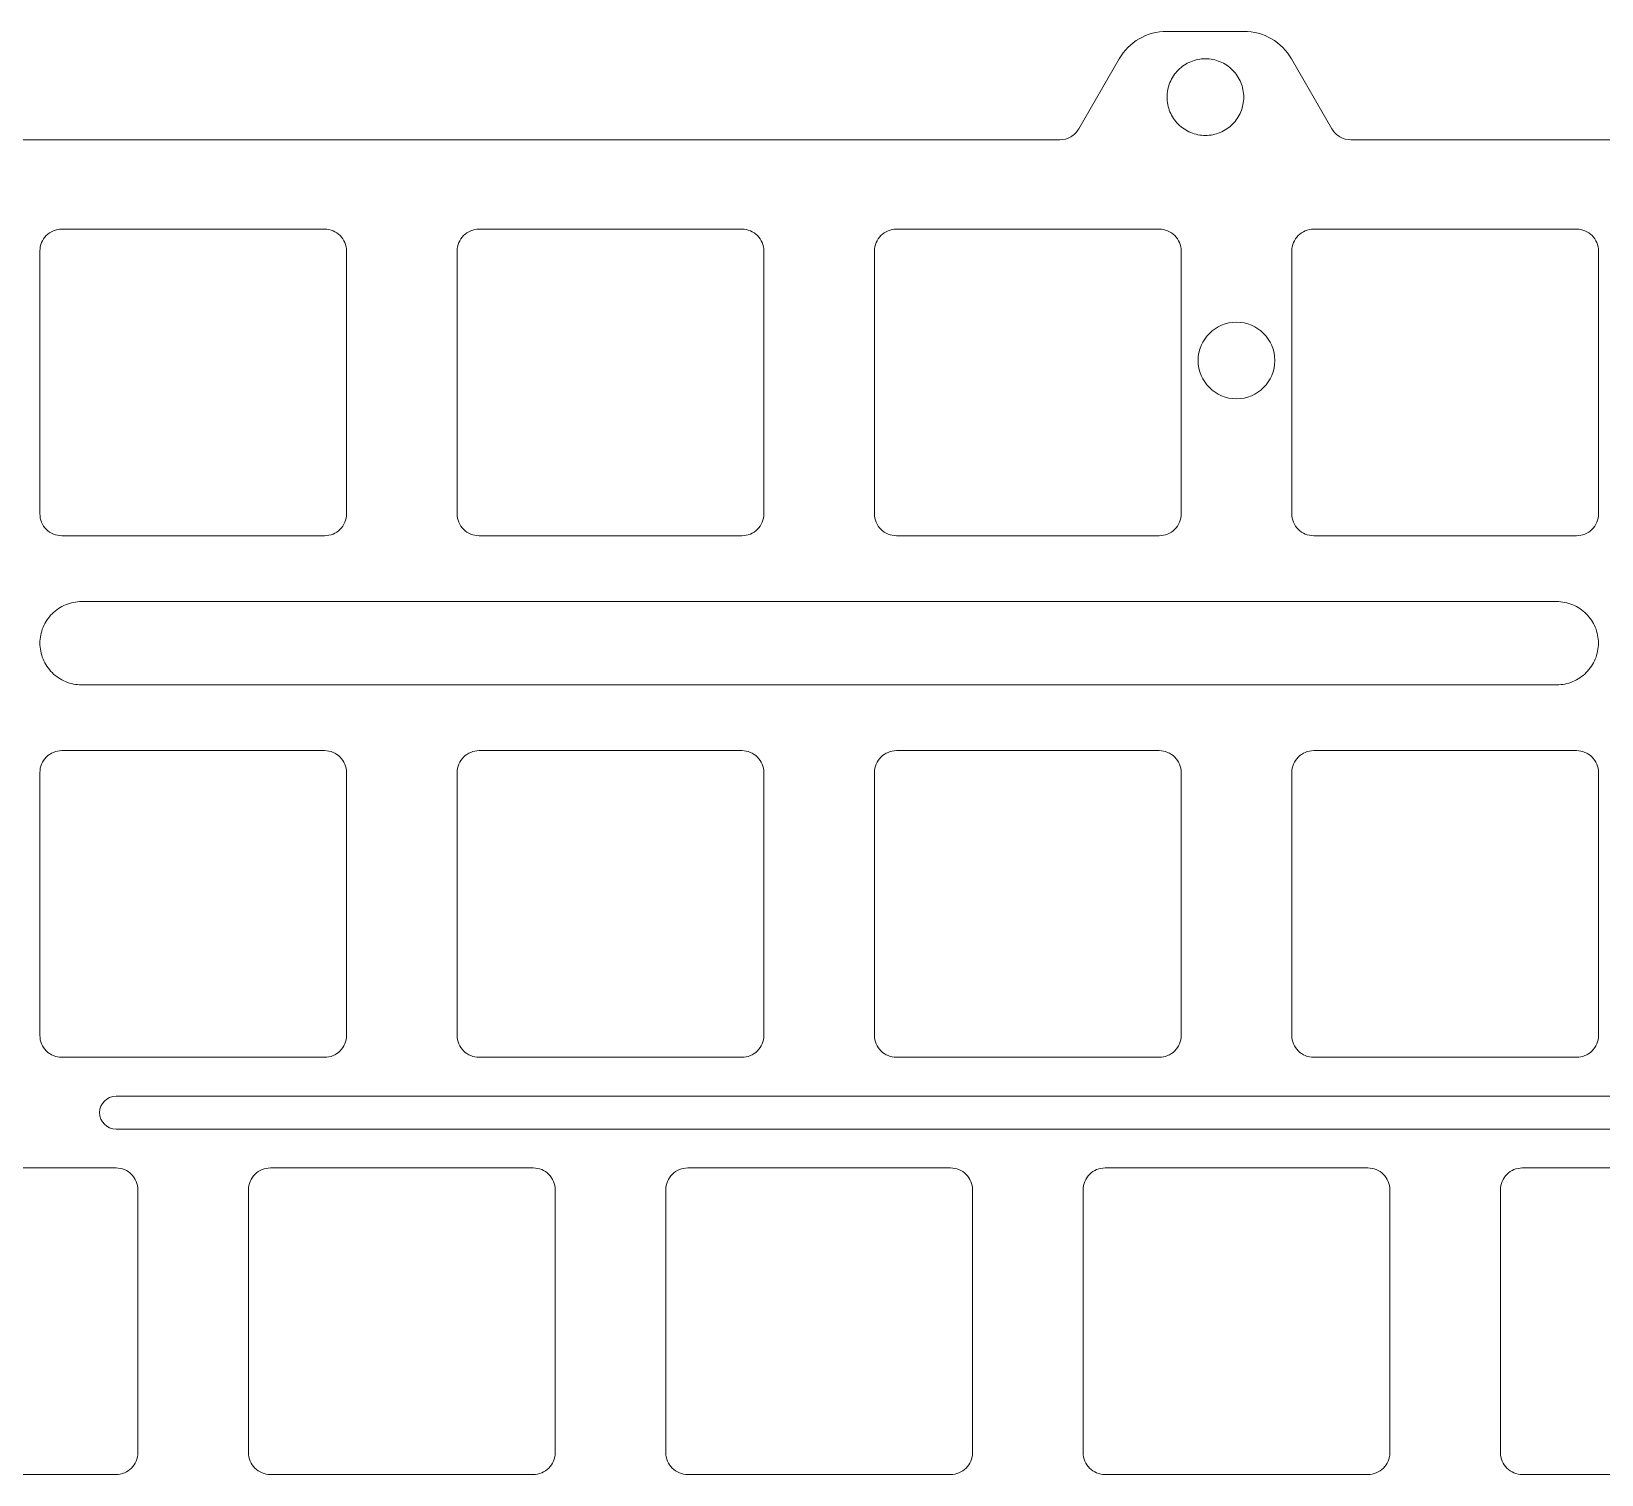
# Model space of a CAD drawing. Header units: millimetres. Extents: x -176 to 176, y -68 to 66.
# Drawn here: x -133.5 to -61.9, y 0 to 65.9 of the extents above; entities that cross this region are included whole.
import ezdxf

# ---------------------------------------------------------------- set-up
doc = ezdxf.new("R2010")
doc.units = ezdxf.units.MM

msp = doc.modelspace()

# ---------------------------------------------------------------- linework, layer by layer
at = {"color": 252, "linetype": 'Continuous', "lineweight": 13}
for p, q in [((-81.72, 65.933), (-78.184, 65.933)), ((-81.72, 65.933, -1.5), (-81.72, 65.933)), ((-81.72, 65.933, -1.5), (-78.184, 65.933, -1.5)), ((-78.184, 65.933, -1.5), (-78.184, 65.933)), ((-85.733, 61.483, -1.5), (-83.885, 64.683, -1.5)), ((-85.733, 61.483), (-83.885, 64.683)), ((-83.885, 64.683, -1.5), (-83.885, 64.683)), ((-76.019, 64.683, -1.5), (-76.019, 64.683)), ((-76.019, 64.683), (-74.172, 61.483)), ((-76.019, 64.683, -1.5), (-74.172, 61.483, -1.5)), ((-81.7, 62.933, -1.5), (-81.7, 62.933)), ((-78.2, 62.933), (-78.2, 62.933, -1.5)), ((-153.306, 60.983, -1.5), (-86.599, 60.983, -1.5)), ((-141.706, 60.983), (-86.599, 60.983)), ((-86.599, 60.983, -1.5), (-86.599, 60.983)), ((-85.733, 61.483, -1.5), (-85.733, 61.483)), ((-74.172, 61.483, -1.5), (-74.172, 61.483)), ((-73.306, 60.983), (-6.599, 60.983)), ((-73.306, 60.983, -1.5), (-6.599, 60.983, -1.5)), ((-73.306, 60.983, -1.5), (-73.306, 60.983)), ((-132.156, 56.908), (-132.156, 56.908, -1.5)), ((-120.156, 56.908), (-132.156, 56.908)), ((-132.156, 56.908, -1.5), (-120.156, 56.908, -1.5)), ((-120.156, 56.908), (-120.156, 56.908, -1.5)), ((-113.106, 56.908, -1.5), (-101.106, 56.908, -1.5)), ((-113.106, 56.908), (-113.106, 56.908, -1.5)), ((-101.106, 56.908), (-113.106, 56.908)), ((-101.106, 56.908), (-101.106, 56.908, -1.5)), ((-94.056, 56.908, -1.5), (-82.056, 56.908, -1.5)), ((-82.056, 56.908), (-94.056, 56.908)), ((-94.056, 56.908), (-94.056, 56.908, -1.5)), ((-82.056, 56.908), (-82.056, 56.908, -1.5)), ((-75.006, 56.908, -1.5), (-63.006, 56.908, -1.5)), ((-75.006, 56.908), (-75.006, 56.908, -1.5)), ((-63.006, 56.908), (-75.006, 56.908)), ((-63.006, 56.908), (-63.006, 56.908, -1.5)), ((-133.156, 55.908), (-133.156, 43.908)), ((-133.156, 43.908, -1.5), (-133.156, 55.908, -1.5)), ((-133.156, 55.908), (-133.156, 55.908, -1.5)), ((-119.156, 55.908), (-119.156, 55.908, -1.5)), ((-119.156, 55.908, -1.5), (-119.156, 43.908, -1.5)), ((-119.156, 43.908), (-119.156, 55.908)), ((-114.106, 43.908, -1.5), (-114.106, 55.908, -1.5)), ((-114.106, 55.908), (-114.106, 55.908, -1.5)), ((-114.106, 55.908), (-114.106, 43.908)), ((-100.106, 43.908), (-100.106, 55.908)), ((-100.106, 55.908, -1.5), (-100.106, 43.908, -1.5)), ((-100.106, 55.908), (-100.106, 55.908, -1.5)), ((-95.056, 55.908), (-95.056, 55.908, -1.5)), ((-95.056, 43.908, -1.5), (-95.056, 55.908, -1.5)), ((-95.056, 55.908), (-95.056, 43.908)), ((-81.056, 43.908), (-81.056, 55.908)), ((-81.056, 55.908), (-81.056, 55.908, -1.5)), ((-81.056, 55.908, -1.5), (-81.056, 43.908, -1.5)), ((-76.006, 55.908), (-76.006, 43.908)), ((-76.006, 55.908), (-76.006, 55.908, -1.5)), ((-76.006, 43.908, -1.5), (-76.006, 55.908, -1.5)), ((-62.006, 43.908), (-62.006, 55.908)), ((-62.006, 55.908), (-62.006, 55.908, -1.5)), ((-62.006, 55.908, -1.5), (-62.006, 43.908, -1.5)), ((-133.156, 43.908), (-133.156, 43.908, -1.5)), ((-119.156, 43.908), (-119.156, 43.908, -1.5)), ((-114.106, 43.908), (-114.106, 43.908, -1.5)), ((-100.106, 43.908), (-100.106, 43.908, -1.5)), ((-95.056, 43.908), (-95.056, 43.908, -1.5)), ((-81.056, 43.908), (-81.056, 43.908, -1.5)), ((-76.006, 43.908), (-76.006, 43.908, -1.5)), ((-62.006, 43.908), (-62.006, 43.908, -1.5)), ((-132.156, 42.908), (-120.156, 42.908)), ((-132.156, 42.908), (-132.156, 42.908, -1.5)), ((-120.156, 42.908, -1.5), (-132.156, 42.908, -1.5)), ((-120.156, 42.908), (-120.156, 42.908, -1.5)), ((-113.106, 42.908), (-113.106, 42.908, -1.5)), ((-113.106, 42.908), (-101.106, 42.908)), ((-101.106, 42.908, -1.5), (-113.106, 42.908, -1.5)), ((-101.106, 42.908), (-101.106, 42.908, -1.5)), ((-82.056, 42.908, -1.5), (-94.056, 42.908, -1.5)), ((-94.056, 42.908), (-94.056, 42.908, -1.5)), ((-94.056, 42.908), (-82.056, 42.908)), ((-82.056, 42.908), (-82.056, 42.908, -1.5)), ((-75.006, 42.908), (-63.006, 42.908)), ((-75.006, 42.908), (-75.006, 42.908, -1.5)), ((-63.006, 42.908, -1.5), (-75.006, 42.908, -1.5)), ((-63.006, 42.908), (-63.006, 42.908, -1.5)), ((-131.256, 39.902), (-63.906, 39.902)), ((-63.906, 39.902, -1.5), (-131.256, 39.902, -1.5)), ((-131.256, 39.902), (-131.256, 39.902, -1.5)), ((-63.906, 39.902), (-63.906, 39.902, -1.5)), ((-63.906, 36.102), (-131.256, 36.102)), ((-131.256, 36.102), (-131.256, 36.102, -1.5)), ((-131.256, 36.102, -1.5), (-63.906, 36.102, -1.5)), ((-63.906, 36.102), (-63.906, 36.102, -1.5)), ((-132.156, 33.096), (-132.156, 33.096, -1.5)), ((-132.156, 33.096, -1.5), (-120.156, 33.096, -1.5)), ((-120.156, 33.096), (-132.156, 33.096)), ((-120.156, 33.096), (-120.156, 33.096, -1.5)), ((-113.106, 33.096), (-113.106, 33.096, -1.5)), ((-101.106, 33.096), (-113.106, 33.096)), ((-113.106, 33.096, -1.5), (-101.106, 33.096, -1.5)), ((-101.106, 33.096), (-101.106, 33.096, -1.5)), ((-82.056, 33.096), (-94.056, 33.096)), ((-94.056, 33.096), (-94.056, 33.096, -1.5)), ((-94.056, 33.096, -1.5), (-82.056, 33.096, -1.5)), ((-82.056, 33.096), (-82.056, 33.096, -1.5)), ((-63.006, 33.096), (-75.006, 33.096)), ((-75.006, 33.096), (-75.006, 33.096, -1.5)), ((-75.006, 33.096, -1.5), (-63.006, 33.096, -1.5)), ((-63.006, 33.096), (-63.006, 33.096, -1.5)), ((-133.156, 20.096, -1.5), (-133.156, 32.096, -1.5)), ((-133.156, 32.096), (-133.156, 32.096, -1.5)), ((-133.156, 32.096), (-133.156, 20.096)), ((-119.156, 32.096), (-119.156, 32.096, -1.5)), ((-119.156, 20.096), (-119.156, 32.096)), ((-119.156, 32.096, -1.5), (-119.156, 20.096, -1.5)), ((-114.106, 32.096), (-114.106, 20.096)), ((-114.106, 20.096, -1.5), (-114.106, 32.096, -1.5)), ((-114.106, 32.096), (-114.106, 32.096, -1.5)), ((-100.106, 32.096, -1.5), (-100.106, 20.096, -1.5)), ((-100.106, 20.096), (-100.106, 32.096)), ((-100.106, 32.096), (-100.106, 32.096, -1.5)), ((-95.056, 32.096), (-95.056, 32.096, -1.5)), ((-95.056, 32.096), (-95.056, 20.096)), ((-95.056, 20.096, -1.5), (-95.056, 32.096, -1.5)), ((-81.056, 32.096), (-81.056, 32.096, -1.5)), ((-81.056, 20.096), (-81.056, 32.096)), ((-81.056, 32.096, -1.5), (-81.056, 20.096, -1.5)), ((-76.006, 32.096), (-76.006, 32.096, -1.5)), ((-76.006, 20.096, -1.5), (-76.006, 32.096, -1.5)), ((-76.006, 32.096), (-76.006, 20.096)), ((-62.006, 32.096, -1.5), (-62.006, 20.096, -1.5)), ((-62.006, 32.096), (-62.006, 32.096, -1.5)), ((-62.006, 20.096), (-62.006, 32.096)), ((-133.156, 20.096), (-133.156, 20.096, -1.5)), ((-119.156, 20.096), (-119.156, 20.096, -1.5)), ((-114.106, 20.096), (-114.106, 20.096, -1.5)), ((-100.106, 20.096), (-100.106, 20.096, -1.5)), ((-95.056, 20.096), (-95.056, 20.096, -1.5)), ((-81.056, 20.096), (-81.056, 20.096, -1.5)), ((-76.006, 20.096), (-76.006, 20.096, -1.5)), ((-62.006, 20.096), (-62.006, 20.096, -1.5)), ((-120.156, 19.096, -1.5), (-132.156, 19.096, -1.5)), ((-132.156, 19.096), (-132.156, 19.096, -1.5)), ((-132.156, 19.096), (-120.156, 19.096)), ((-120.156, 19.096), (-120.156, 19.096, -1.5)), ((-113.106, 19.096), (-113.106, 19.096, -1.5)), ((-113.106, 19.096), (-101.106, 19.096)), ((-101.106, 19.096, -1.5), (-113.106, 19.096, -1.5)), ((-101.106, 19.096), (-101.106, 19.096, -1.5)), ((-82.056, 19.096, -1.5), (-94.056, 19.096, -1.5)), ((-94.056, 19.096), (-94.056, 19.096, -1.5)), ((-94.056, 19.096), (-82.056, 19.096)), ((-82.056, 19.096), (-82.056, 19.096, -1.5)), ((-63.006, 19.096, -1.5), (-75.006, 19.096, -1.5)), ((-75.006, 19.096), (-75.006, 19.096, -1.5)), ((-75.006, 19.096), (-63.006, 19.096)), ((-63.006, 19.096), (-63.006, 19.096, -1.5)), ((-141.681, 14.046, -1.5), (-129.681, 14.046, -1.5)), ((-129.681, 14.046), (-141.681, 14.046)), ((-129.681, 14.046), (-129.681, 14.046, -1.5)), ((-122.631, 14.046, -1.5), (-110.631, 14.046, -1.5)), ((-122.631, 14.046), (-122.631, 14.046, -1.5)), ((-110.631, 14.046), (-122.631, 14.046)), ((-110.631, 14.046), (-110.631, 14.046, -1.5)), ((-103.581, 14.046, -1.5), (-91.581, 14.046, -1.5)), ((-103.581, 14.046), (-103.581, 14.046, -1.5)), ((-91.581, 14.046), (-103.581, 14.046)), ((-91.581, 14.046), (-91.581, 14.046, -1.5)), ((-72.531, 14.046), (-84.531, 14.046)), ((-84.531, 14.046), (-84.531, 14.046, -1.5)), ((-84.531, 14.046, -1.5), (-72.531, 14.046, -1.5)), ((-72.531, 14.046), (-72.531, 14.046, -1.5)), ((-65.481, 14.046, -1.5), (-53.481, 14.046, -1.5)), ((-65.481, 14.046), (-65.481, 14.046, -1.5)), ((-53.481, 14.046), (-65.481, 14.046)), ((-128.681, 1.046), (-128.681, 13.046)), ((-128.681, 13.046), (-128.681, 13.046, -1.5)), ((-128.681, 13.046, -1.5), (-128.681, 1.046, -1.5)), ((-123.631, 13.046), (-123.631, 1.046)), ((-123.631, 1.046, -1.5), (-123.631, 13.046, -1.5)), ((-123.631, 13.046), (-123.631, 13.046, -1.5)), ((-109.631, 13.046), (-109.631, 13.046, -1.5)), ((-109.631, 1.046), (-109.631, 13.046)), ((-109.631, 13.046, -1.5), (-109.631, 1.046, -1.5)), ((-104.581, 13.046), (-104.581, 13.046, -1.5)), ((-104.581, 1.046, -1.5), (-104.581, 13.046, -1.5)), ((-104.581, 13.046), (-104.581, 1.046)), ((-90.581, 1.046), (-90.581, 13.046)), ((-90.581, 13.046), (-90.581, 13.046, -1.5)), ((-90.581, 13.046, -1.5), (-90.581, 1.046, -1.5)), ((-85.531, 13.046), (-85.531, 13.046, -1.5)), ((-85.531, 1.046, -1.5), (-85.531, 13.046, -1.5)), ((-85.531, 13.046), (-85.531, 1.046)), ((-71.531, 1.046), (-71.531, 13.046)), ((-71.531, 13.046), (-71.531, 13.046, -1.5)), ((-71.531, 13.046, -1.5), (-71.531, 1.046, -1.5)), ((-66.481, 1.046, -1.5), (-66.481, 13.046, -1.5)), ((-66.481, 13.046), (-66.481, 1.046)), ((-66.481, 13.046), (-66.481, 13.046, -1.5)), ((-128.681, 1.046), (-128.681, 1.046, -1.5)), ((-123.631, 1.046), (-123.631, 1.046, -1.5)), ((-109.631, 1.046), (-109.631, 1.046, -1.5)), ((-104.581, 1.046), (-104.581, 1.046, -1.5)), ((-90.581, 1.046), (-90.581, 1.046, -1.5)), ((-85.531, 1.046), (-85.531, 1.046, -1.5)), ((-71.531, 1.046), (-71.531, 1.046, -1.5)), ((-66.481, 1.046), (-66.481, 1.046, -1.5)), ((-141.681, 0.046), (-129.681, 0.046)), ((-129.681, 0.046, -1.5), (-141.681, 0.046, -1.5)), ((-129.681, 0.046), (-129.681, 0.046, -1.5)), ((-122.631, 0.046), (-122.631, 0.046, -1.5)), ((-110.631, 0.046, -1.5), (-122.631, 0.046, -1.5)), ((-122.631, 0.046), (-110.631, 0.046)), ((-110.631, 0.046), (-110.631, 0.046, -1.5)), ((-103.581, 0.046), (-103.581, 0.046, -1.5)), ((-103.581, 0.046), (-91.581, 0.046)), ((-91.581, 0.046, -1.5), (-103.581, 0.046, -1.5)), ((-91.581, 0.046), (-91.581, 0.046, -1.5)), ((-72.531, 0.046, -1.5), (-84.531, 0.046, -1.5)), ((-84.531, 0.046), (-84.531, 0.046, -1.5)), ((-84.531, 0.046), (-72.531, 0.046)), ((-72.531, 0.046), (-72.531, 0.046, -1.5)), ((-65.481, 0.046), (-65.481, 0.046, -1.5)), ((-65.481, 0.046), (-53.481, 0.046)), ((-53.481, 0.046, -1.5), (-65.481, 0.046, -1.5))]:
    msp.add_line(p, q, dxfattribs=at)
at = {"lineweight": 18}
for points in [[(69.905, 17.321), (-129.681, 17.321)], [(69.905, 15.821), (-129.681, 15.821)]]:
    msp.add_lwpolyline(points, dxfattribs=at)
msp.add_circle((-78.531, 50.908), 1.75, dxfattribs=at)
msp.add_arc((-129.681, 16.571), 0.75, 90, 270, dxfattribs=at)
at = {"color": 252, "linetype": 'Continuous', "lineweight": 13}
for points, knots in [([(-83.885, 64.683, -1.5), (-83.667, 65.061, -1.5), (-83.348, 65.38, -1.5), (-82.592, 65.816, -1.5), (-82.157, 65.933, -1.5), (-81.72, 65.933, -1.5)], [0, 0, 0, 0, 0.5, 0.5, 1, 1, 1, 1]), ([(-83.885, 64.683), (-83.667, 65.061), (-83.348, 65.38), (-82.592, 65.816), (-82.157, 65.933), (-81.72, 65.933)], [0, 0, 0, 0, 0.5, 0.5, 1, 1, 1, 1]), ([(-78.184, 65.933), (-77.748, 65.933), (-77.312, 65.816), (-76.556, 65.38), (-76.237, 65.061), (-76.019, 64.683)], [0, 0, 0, 0, 0.5, 0.5, 1, 1, 1, 1]), ([(-78.184, 65.933, -1.5), (-77.748, 65.933, -1.5), (-77.312, 65.816, -1.5), (-76.556, 65.38, -1.5), (-76.237, 65.061, -1.5), (-76.019, 64.683, -1.5)], [0, 0, 0, 0, 0.5, 0.5, 1, 1, 1, 1]), ([(-78.2, 62.933), (-78.2, 63.162), (-78.245, 63.391), (-78.421, 63.814), (-78.55, 64.009), (-78.874, 64.333), (-79.068, 64.462), (-79.492, 64.638), (-79.721, 64.683), (-80.179, 64.683), (-80.408, 64.638), (-80.831, 64.462), (-81.025, 64.333), (-81.349, 64.009), (-81.479, 63.814), (-81.654, 63.391), (-81.7, 63.162), (-81.7, 62.933)], [0, 0, 0, 0, 0.125, 0.125, 0.25, 0.25, 0.375, 0.375, 0.5, 0.5, 0.625, 0.625, 0.75, 0.75, 0.875, 0.875, 1, 1, 1, 1]), ([(-81.7, 62.933, -1.5), (-81.7, 63.162, -1.5), (-81.654, 63.391, -1.5), (-81.479, 63.814, -1.5), (-81.349, 64.009, -1.5), (-81.025, 64.333, -1.5), (-80.831, 64.462, -1.5), (-80.408, 64.638, -1.5), (-80.179, 64.683, -1.5), (-79.721, 64.683, -1.5), (-79.492, 64.638, -1.5), (-79.068, 64.462, -1.5), (-78.874, 64.333, -1.5), (-78.55, 64.009, -1.5), (-78.421, 63.814, -1.5), (-78.245, 63.391, -1.5), (-78.2, 63.162, -1.5), (-78.2, 62.933, -1.5)], [0, 0, 0, 0, 0.125, 0.125, 0.25, 0.25, 0.375, 0.375, 0.5, 0.5, 0.625, 0.625, 0.75, 0.75, 0.875, 0.875, 1, 1, 1, 1]), ([(-78.2, 62.933, -1.5), (-78.2, 62.704, -1.5), (-78.245, 62.475, -1.5), (-78.421, 62.052, -1.5), (-78.55, 61.858, -1.5), (-78.874, 61.534, -1.5), (-79.068, 61.404, -1.5), (-79.492, 61.229, -1.5), (-79.721, 61.183, -1.5), (-80.179, 61.183, -1.5), (-80.408, 61.229, -1.5), (-80.831, 61.404, -1.5), (-81.025, 61.534, -1.5), (-81.349, 61.858, -1.5), (-81.479, 62.052, -1.5), (-81.654, 62.475, -1.5), (-81.7, 62.704, -1.5), (-81.7, 62.933, -1.5)], [0, 0, 0, 0, 0.125, 0.125, 0.25, 0.25, 0.375, 0.375, 0.5, 0.5, 0.625, 0.625, 0.75, 0.75, 0.875, 0.875, 1, 1, 1, 1]), ([(-81.7, 62.933), (-81.7, 62.704), (-81.654, 62.475), (-81.479, 62.052), (-81.349, 61.858), (-81.025, 61.534), (-80.831, 61.404), (-80.408, 61.229), (-80.179, 61.183), (-79.721, 61.183), (-79.492, 61.229), (-79.068, 61.404), (-78.874, 61.534), (-78.55, 61.858), (-78.421, 62.052), (-78.245, 62.475), (-78.2, 62.704), (-78.2, 62.933)], [0, 0, 0, 0, 0.125, 0.125, 0.25, 0.25, 0.375, 0.375, 0.5, 0.5, 0.625, 0.625, 0.75, 0.75, 0.875, 0.875, 1, 1, 1, 1]), ([(-86.599, 60.983), (-86.424, 60.983), (-86.25, 61.03), (-85.948, 61.204), (-85.82, 61.332), (-85.733, 61.483)], [0, 0, 0, 0, 0.5, 0.5, 1, 1, 1, 1]), ([(-86.599, 60.983, -1.5), (-86.424, 60.983, -1.5), (-86.25, 61.03, -1.5), (-85.948, 61.204, -1.5), (-85.82, 61.332, -1.5), (-85.733, 61.483, -1.5)], [0, 0, 0, 0, 0.5, 0.5, 1, 1, 1, 1]), ([(-74.172, 61.483, -1.5), (-74.084, 61.332, -1.5), (-73.957, 61.204, -1.5), (-73.655, 61.03, -1.5), (-73.48, 60.983, -1.5), (-73.306, 60.983, -1.5)], [0, 0, 0, 0, 0.5, 0.5, 1, 1, 1, 1]), ([(-74.172, 61.483), (-74.084, 61.332), (-73.957, 61.204), (-73.655, 61.03), (-73.48, 60.983), (-73.306, 60.983)], [0, 0, 0, 0, 0.5, 0.5, 1, 1, 1, 1]), ([(-133.156, 55.908, -1.5), (-133.156, 56.17, -1.5), (-133.048, 56.43, -1.5), (-132.678, 56.8, -1.5), (-132.418, 56.908, -1.5), (-132.156, 56.908, -1.5)], [0, 0, 0, 0, 0.5, 0.5, 1, 1, 1, 1]), ([(-132.156, 56.908), (-132.418, 56.908), (-132.678, 56.8), (-133.048, 56.43), (-133.156, 56.17), (-133.156, 55.908)], [0, 0, 0, 0, 0.5, 0.5, 1, 1, 1, 1]), ([(-120.156, 56.908, -1.5), (-119.894, 56.908, -1.5), (-119.634, 56.8, -1.5), (-119.264, 56.43, -1.5), (-119.156, 56.17, -1.5), (-119.156, 55.908, -1.5)], [0, 0, 0, 0, 0.5, 0.5, 1, 1, 1, 1]), ([(-119.156, 55.908), (-119.156, 56.17), (-119.264, 56.43), (-119.634, 56.8), (-119.894, 56.908), (-120.156, 56.908)], [0, 0, 0, 0, 0.5, 0.5, 1, 1, 1, 1]), ([(-114.106, 55.908, -1.5), (-114.106, 56.17, -1.5), (-113.998, 56.43, -1.5), (-113.628, 56.8, -1.5), (-113.368, 56.908, -1.5), (-113.106, 56.908, -1.5)], [0, 0, 0, 0, 0.5, 0.5, 1, 1, 1, 1]), ([(-113.106, 56.908), (-113.368, 56.908), (-113.628, 56.8), (-113.998, 56.43), (-114.106, 56.17), (-114.106, 55.908)], [0, 0, 0, 0, 0.5, 0.5, 1, 1, 1, 1]), ([(-100.106, 55.908), (-100.106, 56.17), (-100.214, 56.43), (-100.584, 56.8), (-100.844, 56.908), (-101.106, 56.908)], [0, 0, 0, 0, 0.5, 0.5, 1, 1, 1, 1]), ([(-101.106, 56.908, -1.5), (-100.844, 56.908, -1.5), (-100.584, 56.8, -1.5), (-100.214, 56.43, -1.5), (-100.106, 56.17, -1.5), (-100.106, 55.908, -1.5)], [0, 0, 0, 0, 0.5, 0.5, 1, 1, 1, 1]), ([(-95.056, 55.908, -1.5), (-95.056, 56.17, -1.5), (-94.948, 56.43, -1.5), (-94.578, 56.8, -1.5), (-94.318, 56.908, -1.5), (-94.056, 56.908, -1.5)], [0, 0, 0, 0, 0.5, 0.5, 1, 1, 1, 1]), ([(-94.056, 56.908), (-94.318, 56.908), (-94.578, 56.8), (-94.948, 56.43), (-95.056, 56.17), (-95.056, 55.908)], [0, 0, 0, 0, 0.5, 0.5, 1, 1, 1, 1]), ([(-81.056, 55.908), (-81.056, 56.17), (-81.164, 56.43), (-81.534, 56.8), (-81.794, 56.908), (-82.056, 56.908)], [0, 0, 0, 0, 0.5, 0.5, 1, 1, 1, 1]), ([(-82.056, 56.908, -1.5), (-81.794, 56.908, -1.5), (-81.534, 56.8, -1.5), (-81.164, 56.43, -1.5), (-81.056, 56.17, -1.5), (-81.056, 55.908, -1.5)], [0, 0, 0, 0, 0.5, 0.5, 1, 1, 1, 1]), ([(-75.006, 56.908), (-75.268, 56.908), (-75.528, 56.8), (-75.898, 56.43), (-76.006, 56.17), (-76.006, 55.908)], [0, 0, 0, 0, 0.5, 0.5, 1, 1, 1, 1]), ([(-76.006, 55.908, -1.5), (-76.006, 56.17, -1.5), (-75.898, 56.43, -1.5), (-75.528, 56.8, -1.5), (-75.268, 56.908, -1.5), (-75.006, 56.908, -1.5)], [0, 0, 0, 0, 0.5, 0.5, 1, 1, 1, 1]), ([(-63.006, 56.908, -1.5), (-62.744, 56.908, -1.5), (-62.484, 56.8, -1.5), (-62.114, 56.43, -1.5), (-62.006, 56.17, -1.5), (-62.006, 55.908, -1.5)], [0, 0, 0, 0, 0.5, 0.5, 1, 1, 1, 1]), ([(-62.006, 55.908), (-62.006, 56.17), (-62.114, 56.43), (-62.484, 56.8), (-62.744, 56.908), (-63.006, 56.908)], [0, 0, 0, 0, 0.5, 0.5, 1, 1, 1, 1]), ([(-132.156, 42.908, -1.5), (-132.418, 42.908, -1.5), (-132.678, 43.016, -1.5), (-133.048, 43.386, -1.5), (-133.156, 43.646, -1.5), (-133.156, 43.908, -1.5)], [0, 0, 0, 0, 0.5, 0.5, 1, 1, 1, 1]), ([(-133.156, 43.908), (-133.156, 43.646), (-133.048, 43.386), (-132.678, 43.016), (-132.418, 42.908), (-132.156, 42.908)], [0, 0, 0, 0, 0.5, 0.5, 1, 1, 1, 1]), ([(-119.156, 43.908, -1.5), (-119.156, 43.646, -1.5), (-119.264, 43.386, -1.5), (-119.634, 43.016, -1.5), (-119.894, 42.908, -1.5), (-120.156, 42.908, -1.5)], [0, 0, 0, 0, 0.5, 0.5, 1, 1, 1, 1]), ([(-120.156, 42.908), (-119.894, 42.908), (-119.634, 43.016), (-119.264, 43.386), (-119.156, 43.646), (-119.156, 43.908)], [0, 0, 0, 0, 0.5, 0.5, 1, 1, 1, 1]), ([(-114.106, 43.908), (-114.106, 43.646), (-113.998, 43.386), (-113.628, 43.016), (-113.368, 42.908), (-113.106, 42.908)], [0, 0, 0, 0, 0.5, 0.5, 1, 1, 1, 1]), ([(-113.106, 42.908, -1.5), (-113.368, 42.908, -1.5), (-113.628, 43.016, -1.5), (-113.998, 43.386, -1.5), (-114.106, 43.646, -1.5), (-114.106, 43.908, -1.5)], [0, 0, 0, 0, 0.5, 0.5, 1, 1, 1, 1]), ([(-100.106, 43.908, -1.5), (-100.106, 43.646, -1.5), (-100.214, 43.386, -1.5), (-100.584, 43.016, -1.5), (-100.844, 42.908, -1.5), (-101.106, 42.908, -1.5)], [0, 0, 0, 0, 0.5, 0.5, 1, 1, 1, 1]), ([(-101.106, 42.908), (-100.844, 42.908), (-100.584, 43.016), (-100.214, 43.386), (-100.106, 43.646), (-100.106, 43.908)], [0, 0, 0, 0, 0.5, 0.5, 1, 1, 1, 1]), ([(-95.056, 43.908), (-95.056, 43.646), (-94.948, 43.386), (-94.578, 43.016), (-94.318, 42.908), (-94.056, 42.908)], [0, 0, 0, 0, 0.5, 0.5, 1, 1, 1, 1]), ([(-94.056, 42.908, -1.5), (-94.318, 42.908, -1.5), (-94.578, 43.016, -1.5), (-94.948, 43.386, -1.5), (-95.056, 43.646, -1.5), (-95.056, 43.908, -1.5)], [0, 0, 0, 0, 0.5, 0.5, 1, 1, 1, 1]), ([(-82.056, 42.908), (-81.794, 42.908), (-81.534, 43.016), (-81.164, 43.386), (-81.056, 43.646), (-81.056, 43.908)], [0, 0, 0, 0, 0.5, 0.5, 1, 1, 1, 1]), ([(-81.056, 43.908, -1.5), (-81.056, 43.646, -1.5), (-81.164, 43.386, -1.5), (-81.534, 43.016, -1.5), (-81.794, 42.908, -1.5), (-82.056, 42.908, -1.5)], [0, 0, 0, 0, 0.5, 0.5, 1, 1, 1, 1]), ([(-76.006, 43.908), (-76.006, 43.646), (-75.898, 43.386), (-75.528, 43.016), (-75.268, 42.908), (-75.006, 42.908)], [0, 0, 0, 0, 0.5, 0.5, 1, 1, 1, 1]), ([(-75.006, 42.908, -1.5), (-75.268, 42.908, -1.5), (-75.528, 43.016, -1.5), (-75.898, 43.386, -1.5), (-76.006, 43.646, -1.5), (-76.006, 43.908, -1.5)], [0, 0, 0, 0, 0.5, 0.5, 1, 1, 1, 1]), ([(-63.006, 42.908), (-62.744, 42.908), (-62.484, 43.016), (-62.114, 43.386), (-62.006, 43.646), (-62.006, 43.908)], [0, 0, 0, 0, 0.5, 0.5, 1, 1, 1, 1]), ([(-62.006, 43.908, -1.5), (-62.006, 43.646, -1.5), (-62.114, 43.386, -1.5), (-62.484, 43.016, -1.5), (-62.744, 42.908, -1.5), (-63.006, 42.908, -1.5)], [0, 0, 0, 0, 0.5, 0.5, 1, 1, 1, 1]), ([(-131.256, 39.902, -1.5), (-131.505, 39.902, -1.5), (-131.753, 39.852, -1.5), (-132.213, 39.662, -1.5), (-132.424, 39.521, -1.5), (-132.776, 39.17, -1.5), (-132.916, 38.959, -1.5), (-133.107, 38.499, -1.5), (-133.156, 38.251, -1.5), (-133.156, 37.753, -1.5), (-133.107, 37.505, -1.5), (-132.916, 37.045, -1.5), (-132.776, 36.834, -1.5), (-132.424, 36.483, -1.5), (-132.213, 36.342, -1.5), (-131.753, 36.151, -1.5), (-131.505, 36.102, -1.5), (-131.256, 36.102, -1.5)], [0, 0, 0, 0, 0.125, 0.125, 0.25, 0.25, 0.375, 0.375, 0.5, 0.5, 0.625, 0.625, 0.75, 0.75, 0.875, 0.875, 1, 1, 1, 1]), ([(-131.256, 36.102), (-131.505, 36.102), (-131.753, 36.151), (-132.213, 36.342), (-132.424, 36.483), (-132.776, 36.834), (-132.916, 37.045), (-133.107, 37.505), (-133.156, 37.753), (-133.156, 38.251), (-133.107, 38.499), (-132.916, 38.959), (-132.776, 39.17), (-132.424, 39.521), (-132.213, 39.662), (-131.753, 39.852), (-131.505, 39.902), (-131.256, 39.902)], [0, 0, 0, 0, 0.125, 0.125, 0.25, 0.25, 0.375, 0.375, 0.5, 0.5, 0.625, 0.625, 0.75, 0.75, 0.875, 0.875, 1, 1, 1, 1]), ([(-63.906, 36.102, -1.5), (-63.657, 36.102, -1.5), (-63.409, 36.151, -1.5), (-62.949, 36.342, -1.5), (-62.739, 36.483, -1.5), (-62.387, 36.834, -1.5), (-62.246, 37.045, -1.5), (-62.056, 37.505, -1.5), (-62.006, 37.753, -1.5), (-62.006, 38.251, -1.5), (-62.056, 38.499, -1.5), (-62.246, 38.959, -1.5), (-62.387, 39.17, -1.5), (-62.739, 39.521, -1.5), (-62.949, 39.662, -1.5), (-63.409, 39.852, -1.5), (-63.657, 39.902, -1.5), (-63.906, 39.902, -1.5)], [0, 0, 0, 0, 0.125, 0.125, 0.25, 0.25, 0.375, 0.375, 0.5, 0.5, 0.625, 0.625, 0.75, 0.75, 0.875, 0.875, 1, 1, 1, 1]), ([(-63.906, 39.902), (-63.657, 39.902), (-63.409, 39.852), (-62.949, 39.662), (-62.739, 39.521), (-62.387, 39.17), (-62.246, 38.959), (-62.056, 38.499), (-62.006, 38.251), (-62.006, 37.753), (-62.056, 37.505), (-62.246, 37.045), (-62.387, 36.834), (-62.739, 36.483), (-62.949, 36.342), (-63.409, 36.151), (-63.657, 36.102), (-63.906, 36.102)], [0, 0, 0, 0, 0.125, 0.125, 0.25, 0.25, 0.375, 0.375, 0.5, 0.5, 0.625, 0.625, 0.75, 0.75, 0.875, 0.875, 1, 1, 1, 1]), ([(-133.156, 32.096, -1.5), (-133.156, 32.357, -1.5), (-133.048, 32.618, -1.5), (-132.678, 32.988, -1.5), (-132.418, 33.096, -1.5), (-132.156, 33.096, -1.5)], [0, 0, 0, 0, 0.5, 0.5, 1, 1, 1, 1]), ([(-132.156, 33.096), (-132.418, 33.096), (-132.678, 32.988), (-133.048, 32.618), (-133.156, 32.357), (-133.156, 32.096)], [0, 0, 0, 0, 0.5, 0.5, 1, 1, 1, 1]), ([(-120.156, 33.096, -1.5), (-119.894, 33.096, -1.5), (-119.634, 32.988, -1.5), (-119.264, 32.618, -1.5), (-119.156, 32.357, -1.5), (-119.156, 32.096, -1.5)], [0, 0, 0, 0, 0.5, 0.5, 1, 1, 1, 1]), ([(-119.156, 32.096), (-119.156, 32.357), (-119.264, 32.618), (-119.634, 32.988), (-119.894, 33.096), (-120.156, 33.096)], [0, 0, 0, 0, 0.5, 0.5, 1, 1, 1, 1]), ([(-114.106, 32.096, -1.5), (-114.106, 32.357, -1.5), (-113.998, 32.618, -1.5), (-113.628, 32.988, -1.5), (-113.368, 33.096, -1.5), (-113.106, 33.096, -1.5)], [0, 0, 0, 0, 0.5, 0.5, 1, 1, 1, 1]), ([(-113.106, 33.096), (-113.368, 33.096), (-113.628, 32.988), (-113.998, 32.618), (-114.106, 32.357), (-114.106, 32.096)], [0, 0, 0, 0, 0.5, 0.5, 1, 1, 1, 1]), ([(-101.106, 33.096, -1.5), (-100.844, 33.096, -1.5), (-100.584, 32.988, -1.5), (-100.214, 32.618, -1.5), (-100.106, 32.357, -1.5), (-100.106, 32.096, -1.5)], [0, 0, 0, 0, 0.5, 0.5, 1, 1, 1, 1]), ([(-100.106, 32.096), (-100.106, 32.357), (-100.214, 32.618), (-100.584, 32.988), (-100.844, 33.096), (-101.106, 33.096)], [0, 0, 0, 0, 0.5, 0.5, 1, 1, 1, 1]), ([(-94.056, 33.096), (-94.318, 33.096), (-94.578, 32.988), (-94.948, 32.618), (-95.056, 32.357), (-95.056, 32.096)], [0, 0, 0, 0, 0.5, 0.5, 1, 1, 1, 1]), ([(-95.056, 32.096, -1.5), (-95.056, 32.357, -1.5), (-94.948, 32.618, -1.5), (-94.578, 32.988, -1.5), (-94.318, 33.096, -1.5), (-94.056, 33.096, -1.5)], [0, 0, 0, 0, 0.5, 0.5, 1, 1, 1, 1]), ([(-81.056, 32.096), (-81.056, 32.357), (-81.164, 32.618), (-81.534, 32.988), (-81.794, 33.096), (-82.056, 33.096)], [0, 0, 0, 0, 0.5, 0.5, 1, 1, 1, 1]), ([(-82.056, 33.096, -1.5), (-81.794, 33.096, -1.5), (-81.534, 32.988, -1.5), (-81.164, 32.618, -1.5), (-81.056, 32.357, -1.5), (-81.056, 32.096, -1.5)], [0, 0, 0, 0, 0.5, 0.5, 1, 1, 1, 1]), ([(-75.006, 33.096), (-75.268, 33.096), (-75.528, 32.988), (-75.898, 32.618), (-76.006, 32.357), (-76.006, 32.096)], [0, 0, 0, 0, 0.5, 0.5, 1, 1, 1, 1]), ([(-76.006, 32.096, -1.5), (-76.006, 32.357, -1.5), (-75.898, 32.618, -1.5), (-75.528, 32.988, -1.5), (-75.268, 33.096, -1.5), (-75.006, 33.096, -1.5)], [0, 0, 0, 0, 0.5, 0.5, 1, 1, 1, 1]), ([(-62.006, 32.096), (-62.006, 32.357), (-62.114, 32.618), (-62.484, 32.988), (-62.744, 33.096), (-63.006, 33.096)], [0, 0, 0, 0, 0.5, 0.5, 1, 1, 1, 1]), ([(-63.006, 33.096, -1.5), (-62.744, 33.096, -1.5), (-62.484, 32.988, -1.5), (-62.114, 32.618, -1.5), (-62.006, 32.357, -1.5), (-62.006, 32.096, -1.5)], [0, 0, 0, 0, 0.5, 0.5, 1, 1, 1, 1]), ([(-133.156, 20.096), (-133.156, 19.834), (-133.048, 19.574), (-132.678, 19.203), (-132.418, 19.096), (-132.156, 19.096)], [0, 0, 0, 0, 0.5, 0.5, 1, 1, 1, 1]), ([(-132.156, 19.096, -1.5), (-132.418, 19.096, -1.5), (-132.678, 19.203, -1.5), (-133.048, 19.574, -1.5), (-133.156, 19.834, -1.5), (-133.156, 20.096, -1.5)], [0, 0, 0, 0, 0.5, 0.5, 1, 1, 1, 1]), ([(-119.156, 20.096, -1.5), (-119.156, 19.834, -1.5), (-119.264, 19.574, -1.5), (-119.634, 19.203, -1.5), (-119.894, 19.096, -1.5), (-120.156, 19.096, -1.5)], [0, 0, 0, 0, 0.5, 0.5, 1, 1, 1, 1]), ([(-120.156, 19.096), (-119.894, 19.096), (-119.634, 19.203), (-119.264, 19.574), (-119.156, 19.834), (-119.156, 20.096)], [0, 0, 0, 0, 0.5, 0.5, 1, 1, 1, 1]), ([(-113.106, 19.096, -1.5), (-113.368, 19.096, -1.5), (-113.628, 19.203, -1.5), (-113.998, 19.574, -1.5), (-114.106, 19.834, -1.5), (-114.106, 20.096, -1.5)], [0, 0, 0, 0, 0.5, 0.5, 1, 1, 1, 1]), ([(-114.106, 20.096), (-114.106, 19.834), (-113.998, 19.574), (-113.628, 19.203), (-113.368, 19.096), (-113.106, 19.096)], [0, 0, 0, 0, 0.5, 0.5, 1, 1, 1, 1]), ([(-100.106, 20.096, -1.5), (-100.106, 19.834, -1.5), (-100.214, 19.574, -1.5), (-100.584, 19.203, -1.5), (-100.844, 19.096, -1.5), (-101.106, 19.096, -1.5)], [0, 0, 0, 0, 0.5, 0.5, 1, 1, 1, 1]), ([(-101.106, 19.096), (-100.844, 19.096), (-100.584, 19.203), (-100.214, 19.574), (-100.106, 19.834), (-100.106, 20.096)], [0, 0, 0, 0, 0.5, 0.5, 1, 1, 1, 1]), ([(-95.056, 20.096), (-95.056, 19.834), (-94.948, 19.574), (-94.578, 19.203), (-94.318, 19.096), (-94.056, 19.096)], [0, 0, 0, 0, 0.5, 0.5, 1, 1, 1, 1]), ([(-94.056, 19.096, -1.5), (-94.318, 19.096, -1.5), (-94.578, 19.203, -1.5), (-94.948, 19.574, -1.5), (-95.056, 19.834, -1.5), (-95.056, 20.096, -1.5)], [0, 0, 0, 0, 0.5, 0.5, 1, 1, 1, 1]), ([(-82.056, 19.096), (-81.794, 19.096), (-81.534, 19.203), (-81.164, 19.574), (-81.056, 19.834), (-81.056, 20.096)], [0, 0, 0, 0, 0.5, 0.5, 1, 1, 1, 1]), ([(-81.056, 20.096, -1.5), (-81.056, 19.834, -1.5), (-81.164, 19.574, -1.5), (-81.534, 19.203, -1.5), (-81.794, 19.096, -1.5), (-82.056, 19.096, -1.5)], [0, 0, 0, 0, 0.5, 0.5, 1, 1, 1, 1]), ([(-76.006, 20.096), (-76.006, 19.834), (-75.898, 19.574), (-75.528, 19.203), (-75.268, 19.096), (-75.006, 19.096)], [0, 0, 0, 0, 0.5, 0.5, 1, 1, 1, 1]), ([(-75.006, 19.096, -1.5), (-75.268, 19.096, -1.5), (-75.528, 19.203, -1.5), (-75.898, 19.574, -1.5), (-76.006, 19.834, -1.5), (-76.006, 20.096, -1.5)], [0, 0, 0, 0, 0.5, 0.5, 1, 1, 1, 1]), ([(-62.006, 20.096, -1.5), (-62.006, 19.834, -1.5), (-62.114, 19.574, -1.5), (-62.484, 19.203, -1.5), (-62.744, 19.096, -1.5), (-63.006, 19.096, -1.5)], [0, 0, 0, 0, 0.5, 0.5, 1, 1, 1, 1]), ([(-63.006, 19.096), (-62.744, 19.096), (-62.484, 19.203), (-62.114, 19.574), (-62.006, 19.834), (-62.006, 20.096)], [0, 0, 0, 0, 0.5, 0.5, 1, 1, 1, 1]), ([(-128.681, 13.046), (-128.681, 13.307), (-128.789, 13.568), (-129.159, 13.938), (-129.419, 14.046), (-129.681, 14.046)], [0, 0, 0, 0, 0.5, 0.5, 1, 1, 1, 1]), ([(-129.681, 14.046, -1.5), (-129.419, 14.046, -1.5), (-129.159, 13.938, -1.5), (-128.789, 13.568, -1.5), (-128.681, 13.307, -1.5), (-128.681, 13.046, -1.5)], [0, 0, 0, 0, 0.5, 0.5, 1, 1, 1, 1]), ([(-122.631, 14.046), (-122.893, 14.046), (-123.153, 13.938), (-123.523, 13.568), (-123.631, 13.307), (-123.631, 13.046)], [0, 0, 0, 0, 0.5, 0.5, 1, 1, 1, 1]), ([(-123.631, 13.046, -1.5), (-123.631, 13.307, -1.5), (-123.523, 13.568, -1.5), (-123.153, 13.938, -1.5), (-122.893, 14.046, -1.5), (-122.631, 14.046, -1.5)], [0, 0, 0, 0, 0.5, 0.5, 1, 1, 1, 1]), ([(-110.631, 14.046, -1.5), (-110.369, 14.046, -1.5), (-110.109, 13.938, -1.5), (-109.739, 13.568, -1.5), (-109.631, 13.307, -1.5), (-109.631, 13.046, -1.5)], [0, 0, 0, 0, 0.5, 0.5, 1, 1, 1, 1]), ([(-109.631, 13.046), (-109.631, 13.307), (-109.739, 13.568), (-110.109, 13.938), (-110.369, 14.046), (-110.631, 14.046)], [0, 0, 0, 0, 0.5, 0.5, 1, 1, 1, 1]), ([(-104.581, 13.046, -1.5), (-104.581, 13.307, -1.5), (-104.473, 13.568, -1.5), (-104.103, 13.938, -1.5), (-103.843, 14.046, -1.5), (-103.581, 14.046, -1.5)], [0, 0, 0, 0, 0.5, 0.5, 1, 1, 1, 1]), ([(-103.581, 14.046), (-103.843, 14.046), (-104.103, 13.938), (-104.473, 13.568), (-104.581, 13.307), (-104.581, 13.046)], [0, 0, 0, 0, 0.5, 0.5, 1, 1, 1, 1]), ([(-90.581, 13.046), (-90.581, 13.307), (-90.689, 13.568), (-91.059, 13.938), (-91.319, 14.046), (-91.581, 14.046)], [0, 0, 0, 0, 0.5, 0.5, 1, 1, 1, 1]), ([(-91.581, 14.046, -1.5), (-91.319, 14.046, -1.5), (-91.059, 13.938, -1.5), (-90.689, 13.568, -1.5), (-90.581, 13.307, -1.5), (-90.581, 13.046, -1.5)], [0, 0, 0, 0, 0.5, 0.5, 1, 1, 1, 1]), ([(-85.531, 13.046, -1.5), (-85.531, 13.307, -1.5), (-85.423, 13.568, -1.5), (-85.053, 13.938, -1.5), (-84.793, 14.046, -1.5), (-84.531, 14.046, -1.5)], [0, 0, 0, 0, 0.5, 0.5, 1, 1, 1, 1]), ([(-84.531, 14.046), (-84.793, 14.046), (-85.053, 13.938), (-85.423, 13.568), (-85.531, 13.307), (-85.531, 13.046)], [0, 0, 0, 0, 0.5, 0.5, 1, 1, 1, 1]), ([(-72.531, 14.046, -1.5), (-72.269, 14.046, -1.5), (-72.009, 13.938, -1.5), (-71.639, 13.568, -1.5), (-71.531, 13.307, -1.5), (-71.531, 13.046, -1.5)], [0, 0, 0, 0, 0.5, 0.5, 1, 1, 1, 1]), ([(-71.531, 13.046), (-71.531, 13.307), (-71.639, 13.568), (-72.009, 13.938), (-72.269, 14.046), (-72.531, 14.046)], [0, 0, 0, 0, 0.5, 0.5, 1, 1, 1, 1]), ([(-65.481, 14.046), (-65.743, 14.046), (-66.003, 13.938), (-66.373, 13.568), (-66.481, 13.307), (-66.481, 13.046)], [0, 0, 0, 0, 0.5, 0.5, 1, 1, 1, 1]), ([(-66.481, 13.046, -1.5), (-66.481, 13.307, -1.5), (-66.373, 13.568, -1.5), (-66.003, 13.938, -1.5), (-65.743, 14.046, -1.5), (-65.481, 14.046, -1.5)], [0, 0, 0, 0, 0.5, 0.5, 1, 1, 1, 1]), ([(-129.681, 0.046), (-129.419, 0.046), (-129.159, 0.153), (-128.789, 0.524), (-128.681, 0.784), (-128.681, 1.046)], [0, 0, 0, 0, 0.5, 0.5, 1, 1, 1, 1]), ([(-128.681, 1.046, -1.5), (-128.681, 0.784, -1.5), (-128.789, 0.524, -1.5), (-129.159, 0.153, -1.5), (-129.419, 0.046, -1.5), (-129.681, 0.046, -1.5)], [0, 0, 0, 0, 0.5, 0.5, 1, 1, 1, 1]), ([(-123.631, 1.046), (-123.631, 0.784), (-123.523, 0.524), (-123.153, 0.153), (-122.893, 0.046), (-122.631, 0.046)], [0, 0, 0, 0, 0.5, 0.5, 1, 1, 1, 1]), ([(-122.631, 0.046, -1.5), (-122.893, 0.046, -1.5), (-123.153, 0.153, -1.5), (-123.523, 0.524, -1.5), (-123.631, 0.784, -1.5), (-123.631, 1.046, -1.5)], [0, 0, 0, 0, 0.5, 0.5, 1, 1, 1, 1]), ([(-110.631, 0.046), (-110.369, 0.046), (-110.109, 0.153), (-109.739, 0.524), (-109.631, 0.784), (-109.631, 1.046)], [0, 0, 0, 0, 0.5, 0.5, 1, 1, 1, 1]), ([(-109.631, 1.046, -1.5), (-109.631, 0.784, -1.5), (-109.739, 0.524, -1.5), (-110.109, 0.153, -1.5), (-110.369, 0.046, -1.5), (-110.631, 0.046, -1.5)], [0, 0, 0, 0, 0.5, 0.5, 1, 1, 1, 1]), ([(-104.581, 1.046), (-104.581, 0.784), (-104.473, 0.524), (-104.103, 0.153), (-103.843, 0.046), (-103.581, 0.046)], [0, 0, 0, 0, 0.5, 0.5, 1, 1, 1, 1]), ([(-103.581, 0.046, -1.5), (-103.843, 0.046, -1.5), (-104.103, 0.153, -1.5), (-104.473, 0.524, -1.5), (-104.581, 0.784, -1.5), (-104.581, 1.046, -1.5)], [0, 0, 0, 0, 0.5, 0.5, 1, 1, 1, 1]), ([(-90.581, 1.046, -1.5), (-90.581, 0.784, -1.5), (-90.689, 0.524, -1.5), (-91.059, 0.153, -1.5), (-91.319, 0.046, -1.5), (-91.581, 0.046, -1.5)], [0, 0, 0, 0, 0.5, 0.5, 1, 1, 1, 1]), ([(-91.581, 0.046), (-91.319, 0.046), (-91.059, 0.153), (-90.689, 0.524), (-90.581, 0.784), (-90.581, 1.046)], [0, 0, 0, 0, 0.5, 0.5, 1, 1, 1, 1]), ([(-85.531, 1.046), (-85.531, 0.784), (-85.423, 0.524), (-85.053, 0.153), (-84.793, 0.046), (-84.531, 0.046)], [0, 0, 0, 0, 0.5, 0.5, 1, 1, 1, 1]), ([(-84.531, 0.046, -1.5), (-84.793, 0.046, -1.5), (-85.053, 0.153, -1.5), (-85.423, 0.524, -1.5), (-85.531, 0.784, -1.5), (-85.531, 1.046, -1.5)], [0, 0, 0, 0, 0.5, 0.5, 1, 1, 1, 1]), ([(-71.531, 1.046, -1.5), (-71.531, 0.784, -1.5), (-71.639, 0.524, -1.5), (-72.009, 0.153, -1.5), (-72.269, 0.046, -1.5), (-72.531, 0.046, -1.5)], [0, 0, 0, 0, 0.5, 0.5, 1, 1, 1, 1]), ([(-72.531, 0.046), (-72.269, 0.046), (-72.009, 0.153), (-71.639, 0.524), (-71.531, 0.784), (-71.531, 1.046)], [0, 0, 0, 0, 0.5, 0.5, 1, 1, 1, 1]), ([(-65.481, 0.046, -1.5), (-65.743, 0.046, -1.5), (-66.003, 0.153, -1.5), (-66.373, 0.524, -1.5), (-66.481, 0.784, -1.5), (-66.481, 1.046, -1.5)], [0, 0, 0, 0, 0.5, 0.5, 1, 1, 1, 1]), ([(-66.481, 1.046), (-66.481, 0.784), (-66.373, 0.524), (-66.003, 0.153), (-65.743, 0.046), (-65.481, 0.046)], [0, 0, 0, 0, 0.5, 0.5, 1, 1, 1, 1])]:
    msp.add_open_spline(points, degree=3, knots=knots, dxfattribs=at)

doc.saveas('drawing.dxf')
